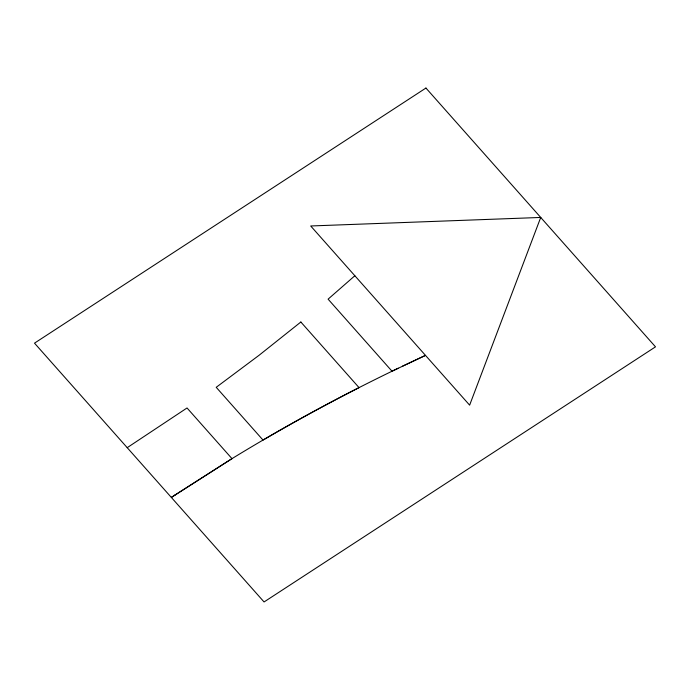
<?xml version="1.0" encoding="UTF-8"?>
<svg xmlns="http://www.w3.org/2000/svg" width="690" height="690" viewBox="0 0 690 690"><rect width="100%" height="100%" fill="white"/><g stroke="black" fill="none" stroke-linecap="round" stroke-linejoin="round"><path stroke-width="1.03" d="M354.85 275.75L328.095 299.149L392.015 371.22L425.48 355.385L402.425 366.218M127.21 447.672L187.033 407.971L231.978 458.643C285.815 425.687 341.369 395.56 398.259 368.21M540.718 217.445L469.631 405.151L310.698 225.975L540.718 217.445M300.849 322.014L259.078 355.272L216.212 387.306L263.011 440.065A1339.066 956.728 -23.8 0 1 310.483 413.224A1356.773 969.372 -23.8 0 1 359.041 387.616L300.849 322.014M175.088 494.946L171.353 497.438L231.978 458.643L175.088 494.946M425.937 88.044L34.5 343.154L264.063 601.956L655.5 346.846L425.937 88.044"/></g></svg>
